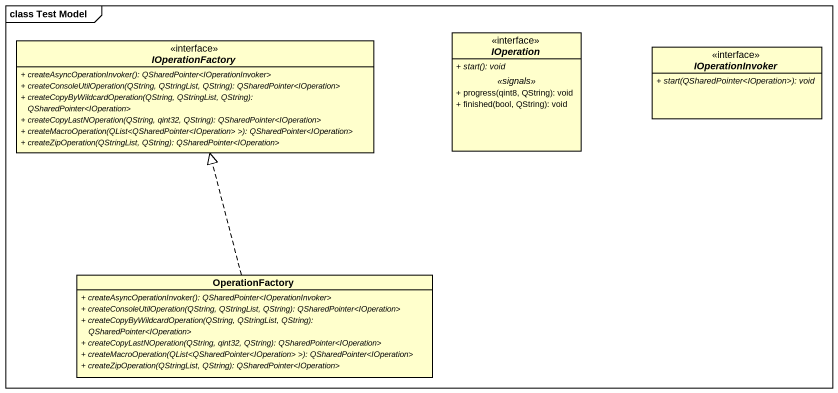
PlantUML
@startuml
mainframe class Test Model
hide circle
hide empty members
skinparam classAttributeIconSize 0
interface IOperationFactory {
  {abstract} + createAsyncOperationInvoker(): QSharedPointer<IOperationInvoker>
  {abstract} + createConsoleUtilOperation(QString, QStringList, QString): QSharedPointer<IOperation>
  {abstract} + createCopyByWildcardOperation(QString, QStringList, QString): QSharedPointer<IOperation>
  {abstract} + createCopyLastNOperation(QString, qint32, QString): QSharedPointer<IOperation>
  {abstract} + createMacroOperation(QList<QSharedPointer<IOperation> >): QSharedPointer<IOperation>
  {abstract} + createZipOperation(QStringList, QString): QSharedPointer<IOperation>
}
interface IOperation {
  {abstract} + start(): void
  .. <<signals>> ..
  + progress(qint8, QString): void
  + finished(bool, QString): void
}
interface IOperationInvoker {
  {abstract} + start(QSharedPointer<IOperation>): void
}
class OperationFactory {
  {abstract} + createAsyncOperationInvoker(): QSharedPointer<IOperationInvoker>
  {abstract} + createConsoleUtilOperation(QString, QStringList, QString): QSharedPointer<IOperation>
  {abstract} + createCopyByWildcardOperation(QString, QStringList, QString): QSharedPointer<IOperation>
  {abstract} + createCopyLastNOperation(QString, qint32, QString): QSharedPointer<IOperation>
  {abstract} + createMacroOperation(QList<QSharedPointer<IOperation> >): QSharedPointer<IOperation>
  {abstract} + createZipOperation(QStringList, QString): QSharedPointer<IOperation>
}
OperationFactory .up.|> IOperationFactory
@enduml
